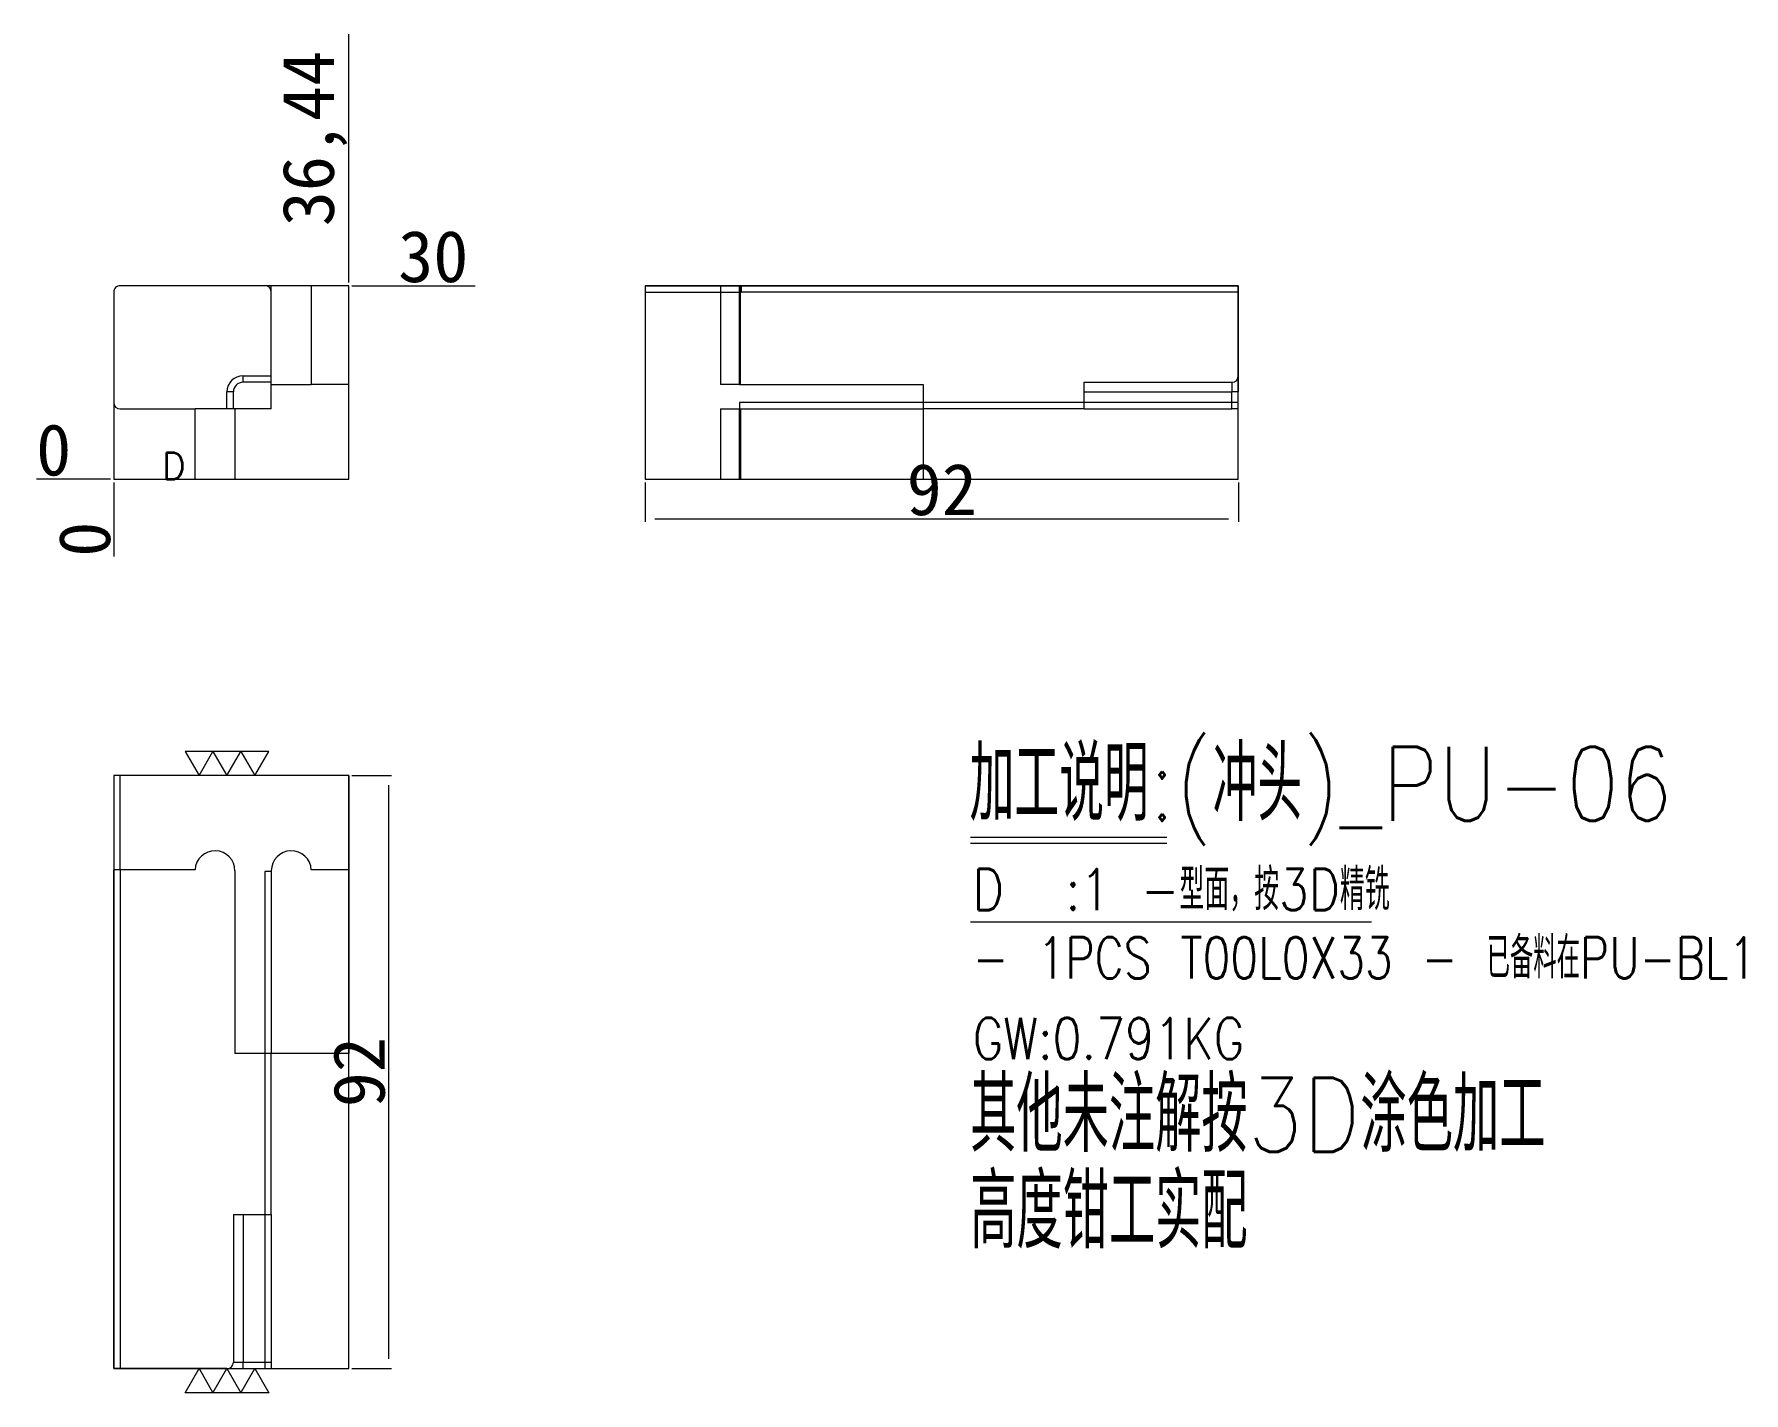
# Model space of a CAD drawing. Header units: millimetres. Extents: x 11030 to 11295, y 53944 to 54155.
import ezdxf

# ---------------------------------------------------------------- set-up
doc = ezdxf.new("R2010")
doc.units = ezdxf.units.MM
doc.linetypes.add('DASHED', pattern=[0])
doc.layers.add('dim', color=4, linetype='Continuous')
doc.layers.add('PUNCH', color=2, linetype='Continuous')
doc.styles.add('_PUG_ERP', font='txt')
doc.styles.add('chinesef_fs', font='txt.shx', dxfattribs={"bigfont": 'gbcbig.shx'})
doc.dimstyles.new('_PUG_ERP', dxfattribs={"dimtxt": 8, "dimasz": 1.5, "dimexe": 0.5, "dimexo": 0.5, "dimgap": 0.5, "dimtad": 1, "dimtxsty": '_PUG_ERP', "dimblk": 'CLOSEDBLANK', "dimcen": 0, "dimclrd": 4, "dimclre": 4, "dimclrt": 3, "dimazin": 3, "dimtfac": 1, "dimtmove": 0, "dimatfit": 3, "dimldrblk": 'CLOSEDBLANK', "dimlwd": 9, "dimlwe": 9})

# ---------------------------------------------------------------- blocks, each defined once
blk = doc.blocks.new('*D733')
at = {"layer": 'Defpoints', "color": 0}
for p in [(11078.8, 54115.74), (11084.95, 54115.74), (11042.36, 54085.74)]:
    blk.add_point(p, dxfattribs=at)
at = {"layer": 'dim', "color": 4, "lineweight": 9}
for p, q in [((11079.3, 54115.74), (11081.8, 54115.74)), ((11081.8, 54115.74), (11081.95, 54115.74)), ((11081.95, 54115.74), (11098.4, 54115.74))]:
    blk.add_line(p, q, dxfattribs=at)
at = {"layer": 'dim', "color": 3, "lineweight": 13, "insert": (11091.92, 54120.24), "char_height": 8, "attachment_point": 5, "style": '_PUG_ERP'}
blk.add_mtext('30', dxfattribs=at)
blk = doc.blocks.new('_ClosedBlank')
blk = doc.blocks.new('*D734')
at = {"layer": 'Defpoints', "color": 0}
for p in [(11036.21, 54085.74), (11042.36, 54085.74), (11042.36, 54085.74)]:
    blk.add_point(p, dxfattribs=at)
at = {"layer": 'dim', "color": 4, "lineweight": 9}
blk.add_line((11041.86, 54085.74), (11030.37, 54085.74), dxfattribs=at)
at = {"layer": 'dim', "color": 3, "lineweight": 13, "insert": (11033.04, 54090.24), "char_height": 8, "attachment_point": 5, "style": '_PUG_ERP'}
blk.add_mtext('0', dxfattribs=at)
blk = doc.blocks.new('*D735')
at = {"layer": 'Defpoints', "color": 0}
for p in [(11042.36, 54085.74), (11042.36, 54085.74), (11042.36, 54079.59)]:
    blk.add_point(p, dxfattribs=at)
at = {"layer": 'dim', "color": 4, "lineweight": 9}
blk.add_line((11042.36, 54085.24), (11042.36, 54073.76), dxfattribs=at)
at = {"layer": 'dim', "color": 3, "lineweight": 13, "insert": (11037.86, 54076.42), "char_height": 8, "attachment_point": 5, "rotation": 90, "style": '_PUG_ERP'}
blk.add_mtext('0', dxfattribs=at)
blk = doc.blocks.new('*D736')
at = {"layer": 'Defpoints', "color": 0}
for p in [(11078.8, 54121.89), (11078.8, 54115.74), (11042.36, 54085.74)]:
    blk.add_point(p, dxfattribs=at)
at = {"layer": 'dim', "color": 4, "lineweight": 9}
for p, q in [((11078.8, 54118.89), (11078.8, 54154.77)), ((11078.8, 54118.74), (11078.8, 54118.89)), ((11078.8, 54116.24), (11078.8, 54118.74))]:
    blk.add_line(p, q, dxfattribs=at)
at = {"layer": 'dim', "color": 3, "lineweight": 13, "insert": (11073.54, 54138.58), "char_height": 8, "attachment_point": 5, "rotation": 90, "style": '_PUG_ERP'}
blk.add_mtext('36,44', dxfattribs=at)
blk = doc.blocks.new('*D737')
at = {"layer": 'Defpoints', "color": 0}
for p in [(11078.8, 54039.74), (11078.8, 53947.74), (11084.95, 53947.74)]:
    blk.add_point(p, dxfattribs=at)
at = {"layer": 'dim', "color": 4, "lineweight": 9}
for p, q in [((11079.3, 54039.74), (11085.45, 54039.74)), ((11084.95, 54038.24), (11084.95, 53949.24)), ((11079.3, 53947.74), (11085.45, 53947.74))]:
    blk.add_line(p, q, dxfattribs=at)
at = {"layer": 'dim', "color": 3, "lineweight": 13, "insert": (11080.45, 53993.74), "char_height": 8, "attachment_point": 5, "rotation": 90, "style": '_PUG_ERP'}
blk.add_mtext('92', dxfattribs=at)
blk = doc.blocks.new('*D738')
at = {"layer": 'Defpoints', "color": 0}
for p in [(11124.8, 54085.74), (11216.8, 54085.74), (11216.8, 54079.59)]:
    blk.add_point(p, dxfattribs=at)
at = {"layer": 'dim', "color": 4, "lineweight": 9}
for p, q in [((11124.8, 54085.24), (11124.8, 54079.09)), ((11216.8, 54085.24), (11216.8, 54079.09)), ((11126.3, 54079.59), (11215.3, 54079.59))]:
    blk.add_line(p, q, dxfattribs=at)
at = {"layer": 'dim', "color": 3, "lineweight": 13, "insert": (11170.8, 54084.09), "char_height": 8, "attachment_point": 5, "style": '_PUG_ERP'}
blk.add_mtext('92', dxfattribs=at)

msp = doc.modelspace()

# ---------------------------------------------------------------- linework, layer by layer
at = {"layer": 'dim', "color": 8, "linetype": 'Continuous', "lineweight": 18}
for p, q in [((11175.254, 54030.219), (11205.683, 54030.219)), ((11175.254, 54029.259), (11205.683, 54029.259)), ((11175.254, 54017.059), (11237.462, 54017.059))]:
    msp.add_line(p, q, dxfattribs=at)
at = {"layer": 'dim', "color": 252, "linetype": 'DASHED', "lineweight": 13, "ltscale": 0.2}
for points in [[(11124.798, 54085.74), (11216.798, 54085.74), (11216.798, 54115.74), (11124.798, 54115.74)], [(11042.358, 53947.74), (11078.798, 53947.74), (11078.798, 54039.74), (11042.358, 54039.74)]]:
    msp.add_lwpolyline(points, close=True, dxfattribs=at)
at = {"layer": 'dim', "lineweight": 13}
for points in [[(11053.413, 54043.49), (11055.578, 54039.74), (11057.743, 54043.49), (11059.908, 54039.74), (11062.073, 54043.49), (11064.238, 54039.74), (11066.403, 54043.49), (11053.413, 54043.49)], [(11053.413, 53943.99), (11055.578, 53947.74), (11057.743, 53943.99), (11059.908, 53947.74), (11062.073, 53943.99), (11064.238, 53947.74), (11066.403, 53943.99), (11053.413, 53943.99)]]:
    msp.add_lwpolyline(points, close=True, dxfattribs=at)
at = {"layer": 'PUNCH', "color": 2, "linetype": 'DASHED', "lineweight": 13, "ltscale": 0.263104}
for p, q in [((11066.798, 54100.418), (11066.798, 54115.74)), ((11072.994, 54115.74), (11072.994, 54100.418)), ((11136.458, 54115.74), (11136.458, 54100.418)), ((11066.798, 54100.768), (11062.408, 54100.768)), ((11066.798, 54096.628), (11066.798, 54100.418)), ((11066.798, 54100.418), (11072.994, 54100.418)), ((11078.798, 54100.418), (11072.994, 54100.418)), ((11139.398, 54100.418), (11136.458, 54100.418)), ((11060.908, 54096.628), (11060.908, 54099.268)), ((11139.398, 54097.628), (11139.398, 54096.628)), ((11043.358, 54096.628), (11054.962, 54096.628)), ((11061.158, 54096.628), (11054.962, 54096.628)), ((11054.962, 54085.74), (11054.962, 54096.628)), ((11066.798, 54096.628), (11061.158, 54096.628)), ((11061.158, 54096.628), (11061.158, 54085.74)), ((11136.458, 54096.628), (11136.458, 54085.74)), ((11136.458, 54096.628), (11139.558, 54096.628)), ((11139.398, 54085.74), (11139.398, 54096.628)), ((11139.558, 54096.628), (11167.898, 54096.628)), ((11066.798, 54024.879), (11065.798, 54024.879)), ((11066.798, 54024.979), (11066.798, 53996.639)), ((11078.798, 54025.14), (11072.994, 54025.14))]:
    msp.add_line(p, q, dxfattribs=at)
at = {"layer": 'PUNCH', "color": 223, "linetype": 'Continuous', "lineweight": 18}
for p, q in [((11124.798, 54115.74), (11139.398, 54115.74)), ((11124.798, 54115.74), (11124.798, 54085.74)), ((11139.558, 54115.74), (11139.398, 54115.74)), ((11139.658, 54115.74), (11139.558, 54115.74)), ((11139.658, 54115.74), (11216.798, 54115.74)), ((11216.798, 54115.74), (11216.798, 54114.74)), ((11216.798, 54114.74), (11216.798, 54101.768)), ((11215.798, 54100.768), (11215.798, 54099.268)), ((11216.798, 54101.768), (11216.798, 54099.268)), ((11216.798, 54099.268), (11215.798, 54099.268)), ((11216.798, 54096.628), (11216.798, 54099.268)), ((11124.798, 54085.74), (11167.898, 54085.74)), ((11078.798, 54039.74), (11042.358, 54039.74)), ((11042.358, 54039.74), (11042.358, 54025.14)), ((11078.798, 54039.74), (11078.798, 53996.639)), ((11042.358, 53947.74), (11042.358, 54025.14)), ((11043.358, 53947.74), (11042.358, 53947.74)), ((11059.908, 53947.74), (11043.358, 53947.74)), ((11059.908, 53947.74), (11062.408, 53947.74)), ((11060.908, 53948.74), (11062.408, 53948.74)), ((11062.408, 53947.74), (11062.408, 53948.74)), ((11062.408, 53947.74), (11066.798, 53947.74))]:
    msp.add_line(p, q, dxfattribs=at)
at = {"layer": 'PUNCH', "color": 155, "linetype": 'DASHED', "lineweight": 13, "ltscale": 0.263104}
for p, q in [((11124.798, 54114.74), (11139.659, 54114.74)), ((11062.408, 54100.768), (11062.408, 54101.768)), ((11062.408, 54101.768), (11066.798, 54101.768)), ((11060.908, 54099.268), (11059.908, 54099.268)), ((11059.908, 54096.628), (11059.908, 54099.268)), ((11216.798, 54097.628), (11139.398, 54097.628)), ((11139.558, 54096.628), (11139.558, 54085.74)), ((11043.358, 54025.139), (11043.358, 54039.74)), ((11065.798, 54024.879), (11065.798, 53947.74))]:
    msp.add_line(p, q, dxfattribs=at)
at = {"layer": 'PUNCH', "color": 2, "linetype": 'Continuous', "lineweight": 18}
for p, q in [((11139.398, 54100.418), (11139.398, 54115.74)), ((11139.658, 54115.74), (11139.658, 54114.74)), ((11139.398, 54100.418), (11167.898, 54100.418)), ((11167.898, 54100.418), (11167.898, 54085.74)), ((11192.898, 54100.768), (11215.798, 54100.768)), ((11192.898, 54096.628), (11192.898, 54100.768)), ((11192.898, 54096.628), (11167.898, 54096.628)), ((11192.898, 54096.628), (11215.798, 54096.628)), ((11216.798, 54096.628), (11215.798, 54096.628)), ((11054.962, 54025.14), (11042.358, 54025.14)), ((11061.158, 54024.979), (11061.158, 53996.639)), ((11078.798, 53996.639), (11061.158, 53996.639)), ((11066.798, 53971.639), (11066.798, 53996.639)), ((11060.908, 53971.639), (11060.908, 53948.74)), ((11060.908, 53971.639), (11066.798, 53971.639)), ((11066.798, 53971.639), (11066.798, 53948.74)), ((11066.798, 53948.74), (11066.798, 53947.74))]:
    msp.add_line(p, q, dxfattribs=at)
at = {"layer": 'PUNCH', "color": 155, "linetype": 'Continuous', "lineweight": 18}
for p, q in [((11139.558, 54100.418), (11139.558, 54115.74)), ((11216.798, 54114.74), (11139.658, 54114.74)), ((11192.898, 54099.268), (11215.798, 54099.268)), ((11215.798, 54096.628), (11215.798, 54099.268)), ((11043.358, 54025.14), (11043.358, 53947.74)), ((11062.408, 53971.639), (11062.408, 53948.74)), ((11062.408, 53948.74), (11066.798, 53948.74))]:
    msp.add_line(p, q, dxfattribs=at)
at = {"layer": 'PUNCH', "color": 1, "lineweight": 13}
msp.add_lwpolyline([(11078.798, 54115.74), (11043.358, 54115.74, 0.4142136), (11042.358, 54114.74), (11042.358, 54085.74), (11078.798, 54085.74)], format="xyb", close=True, dxfattribs=at)
at = {"layer": 'PUNCH', "color": 2, "linetype": 'DASHED', "lineweight": 13, "ltscale": 0.263104}
for centre, radius, start, end in [((11065.798, 54114.74), 1, 0, 90), ((11062.408, 54099.268), 1.5, 90, 180), ((11043.358, 54097.628), 1, 180, 270), ((11069.898, 54024.979), 3.1, 2.9587, 180)]:
    msp.add_arc(centre, radius, start, end, dxfattribs=at)
at = {"layer": 'PUNCH', "color": 155, "linetype": 'DASHED', "lineweight": 13, "ltscale": 0.263104}
msp.add_arc((11062.408, 54099.268), 2.5, 90, 180, dxfattribs=at)
at = {"layer": 'PUNCH', "color": 223, "linetype": 'Continuous', "lineweight": 18}
for centre in [(11215.798, 54101.768), (11059.908, 53948.74)]:
    msp.add_arc(centre, 1, 270, 0, dxfattribs=at)
at = {"layer": 'PUNCH', "color": 2, "linetype": 'Continuous', "lineweight": 18}
msp.add_arc((11058.058, 54024.979), 3.1, 0, 177.0413, dxfattribs=at)

# ---------------------------------------------------------------- texts
at = {"layer": 'dim', "color": 4, "lineweight": 13, "style": 'chinesef_fs'}
for s, height, width, p in [('D', 4.2, 0.9609, (11049.831, 54085.687)), ('加工说明:(冲头)_PU-06', 11.5, 0.8387, (11175.119, 54032.723)), ('D  :1 -型面，按3D精铣', 6.4, 0.8387, (11175.593, 54018.879)), ('- 1PCS T00L0X33 - 已备料在PU-BL1 ', 6.4, 0.7852, (11175.593, 54008.279)), ('GW:0.791KG ', 6.4, 0.8211, (11175.593, 53995.759))]:
    msp.add_text(s, height=height, dxfattribs=dict(at, width=width)).set_placement(p)
at = {"layer": 'dim', "color": 21, "lineweight": 13, "style": 'chinesef_fs', "width": 0.8663}
for s, p in [('其他未注解按3D涂色加工', (11175.204, 53981.373)), ('高度钳工实配', (11175.204, 53966.373))]:
    msp.add_text(s, height=11.5, dxfattribs=at).set_placement(p)

# ---------------------------------------------------------------- dimensions: what is measured, and where the dimension line sits
at = {"layer": 'dim', "lineweight": 13}
for feature_location, offset, dtype, origin, picture, middle in [((11078.798, 54115.74), (0, 6.15), 1, (11042.358, 54085.74), '*D736', (11073.536, 54138.58)), ((11078.798, 54115.74), (6.15, 0), 0, (11042.358, 54085.74), '*D733', (11091.924, 54120.24)), ((11042.357964033, 54085.739500502), (-6.15, 0), 0, (11042.357964033, 54085.739500502), '*D734', (11033.041297367, 54090.239500502)), ((11042.357964033, 54085.739500502), (0, -6.15), 1, (11042.357964033, 54085.739500502), '*D735', (11037.857964033, 54076.422833836))]:
    dim = msp.add_ordinate_dim(feature_location=feature_location, offset=offset, dtype=dtype, origin=origin, dimstyle='_PUG_ERP', dxfattribs=at)
    dim.commit()
    dim.dimension.update_dxf_attribs({"geometry": picture, "text_midpoint": middle})
dim = msp.add_linear_dim(base=(11216.798, 54079.59), p1=(11124.798, 54085.74), p2=(11216.798, 54085.74), dimstyle='_PUG_ERP', dxfattribs=at)
dim.commit()
dim.dimension.update_dxf_attribs({"geometry": '*D738', "text_midpoint": (11170.798, 54084.09)})
dim = msp.add_linear_dim(base=(11084.948, 53947.74), p1=(11078.798, 54039.74), p2=(11078.798, 53947.74), angle=90, dimstyle='_PUG_ERP', dxfattribs=at)
dim.commit()
dim.dimension.update_dxf_attribs({"geometry": '*D737', "text_midpoint": (11080.448, 53993.74)})

doc.saveas('drawing.dxf')
